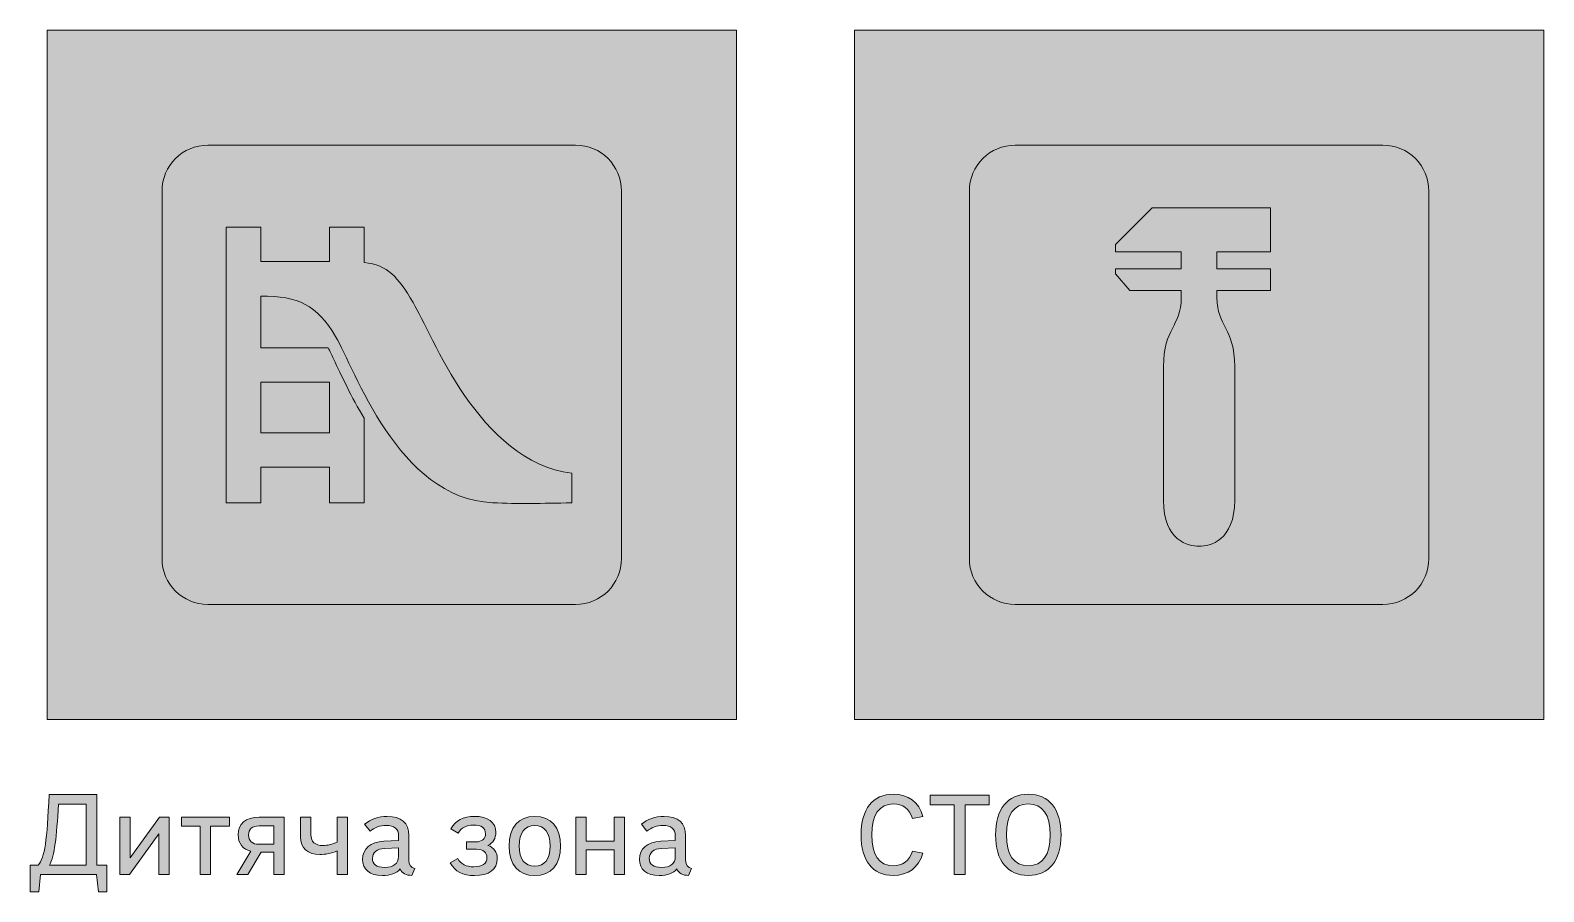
# Model space of a CAD drawing. Header units: millimetres. Extents: x -1334 to 1514, y -1037 to 10.
# Drawn here: x -807.7 to -676, y -850 to -775 of the extents above; entities that cross this region are included whole.
import ezdxf

# ---------------------------------------------------------------- set-up
doc = ezdxf.new("R2010")
doc.units = ezdxf.units.MM
doc.header["$MEASUREMENT"] = 0
doc.layers.add('bg', color=7, linetype='Continuous', lineweight=0)
doc.layers.add('icons', color=7, linetype='Continuous', lineweight=0)

# ---------------------------------------------------------------- blocks, each defined once
blk = doc.blocks.new('Block_27')
at = {"layer": 'icons', "true_color": 0x231f20, "transparency": 33554687}
h = blk.add_hatch(color=250, dxfattribs=at)
h.dxf.hatch_style = 2
edge = h.paths.add_edge_path()
edge.add_spline(control_points=[(-802.89, -847.69), (-802.89, -847.69), (-802.89, -842.39), (-802.89, -842.39), (-802.89, -842.39), (-805.3, -842.39), (-805.3, -842.39), (-805.45, -845.32), (-805.63, -846.84), (-806.08, -847.69), (-806.08, -847.69), (-802.89, -847.69), (-802.89, -847.69)], knot_values=[0, 0, 0, 0, 1, 1, 1, 2, 2, 2, 3, 3, 3, 4, 4, 4, 4], degree=3, periodic=0)
edge = h.paths.add_edge_path()
edge.add_spline(control_points=[(-807.75, -847.69), (-807.75, -847.69), (-807.05, -847.69), (-807.05, -847.69), (-806.47, -847.01), (-806.29, -845.57), (-806.11, -841.54), (-806.11, -841.54), (-801.94, -841.54), (-801.94, -841.54), (-801.94, -841.54), (-801.94, -847.69), (-801.94, -847.69), (-801.94, -847.69), (-801.07, -847.69), (-801.07, -847.69), (-801.07, -847.69), (-801.07, -850.01), (-801.07, -850.01), (-801.07, -850.01), (-801.82, -850.01), (-801.82, -850.01), (-801.82, -850.01), (-801.97, -848.52), (-801.97, -848.52), (-801.97, -848.52), (-806.85, -848.52), (-806.85, -848.52), (-806.85, -848.52), (-807, -850.01), (-807, -850.01), (-807, -850.01), (-807.75, -850.01), (-807.75, -850.01), (-807.75, -850.01), (-807.75, -847.69), (-807.75, -847.69)], knot_values=[0, 0, 0, 0, 1, 1, 1, 2, 2, 2, 3, 3, 3, 4, 4, 4, 5, 5, 5, 6, 6, 6, 7, 7, 7, 8, 8, 8, 9, 9, 9, 10, 10, 10, 11, 11, 11, 12, 12, 12, 12], degree=3, periodic=0)
h = blk.add_hatch(color=250, dxfattribs=at)
h.dxf.hatch_style = 2
edge = h.paths.add_edge_path()
edge.add_spline(control_points=[(-796.51, -843.53), (-796.51, -843.53), (-795.66, -843.53), (-795.66, -843.53), (-795.66, -843.53), (-795.66, -848.52), (-795.66, -848.52), (-795.66, -848.52), (-796.56, -848.52), (-796.56, -848.52), (-796.56, -848.52), (-796.56, -844.97), (-796.56, -844.97), (-796.56, -844.97), (-799.1, -848.52), (-799.1, -848.52), (-799.1, -848.52), (-799.95, -848.52), (-799.95, -848.52), (-799.95, -848.52), (-799.95, -843.53), (-799.95, -843.53), (-799.95, -843.53), (-799.05, -843.53), (-799.05, -843.53), (-799.05, -843.53), (-799.05, -847.07), (-799.05, -847.07), (-799.05, -847.07), (-796.51, -843.53), (-796.51, -843.53)], knot_values=[0, 0, 0, 0, 1, 1, 1, 2, 2, 2, 3, 3, 3, 4, 4, 4, 5, 5, 5, 6, 6, 6, 7, 7, 7, 8, 8, 8, 9, 9, 9, 10, 10, 10, 10], degree=3, periodic=0)
h = blk.add_hatch(color=250, dxfattribs=at)
h.dxf.hatch_style = 2
edge = h.paths.add_edge_path()
edge.add_spline(control_points=[(-794.59, -843.53), (-794.59, -843.53), (-790.41, -843.53), (-790.41, -843.53), (-790.41, -843.53), (-790.41, -844.3), (-790.41, -844.3), (-790.41, -844.3), (-792.05, -844.3), (-792.05, -844.3), (-792.05, -844.3), (-792.05, -848.52), (-792.05, -848.52), (-792.05, -848.52), (-792.95, -848.52), (-792.95, -848.52), (-792.95, -848.52), (-792.95, -844.3), (-792.95, -844.3), (-792.95, -844.3), (-794.59, -844.3), (-794.59, -844.3), (-794.59, -844.3), (-794.59, -843.53), (-794.59, -843.53)], knot_values=[0, 0, 0, 0, 1, 1, 1, 2, 2, 2, 3, 3, 3, 4, 4, 4, 5, 5, 5, 6, 6, 6, 7, 7, 7, 8, 8, 8, 8], degree=3, periodic=0)
h = blk.add_hatch(color=250, dxfattribs=at)
h.dxf.hatch_style = 2
edge = h.paths.add_edge_path()
edge.add_spline(control_points=[(-786.54, -844.28), (-786.54, -844.28), (-787.83, -844.28), (-787.83, -844.28), (-788.43, -844.28), (-788.75, -844.57), (-788.75, -845.07), (-788.75, -845.59), (-788.43, -845.88), (-787.83, -845.88), (-787.83, -845.88), (-786.54, -845.88), (-786.54, -845.88), (-786.54, -845.88), (-786.54, -844.28), (-786.54, -844.28)], knot_values=[0, 0, 0, 0, 1, 1, 1, 2, 2, 2, 3, 3, 3, 4, 4, 4, 5, 5, 5, 5], degree=3, periodic=0)
edge = h.paths.add_edge_path()
edge.add_spline(control_points=[(-788.55, -846.49), (-789.26, -846.3), (-789.65, -845.8), (-789.65, -845.05), (-789.65, -844.08), (-788.99, -843.53), (-787.83, -843.53), (-787.83, -843.53), (-785.65, -843.53), (-785.65, -843.53), (-785.65, -843.53), (-785.65, -848.52), (-785.65, -848.52), (-785.65, -848.52), (-786.54, -848.52), (-786.54, -848.52), (-786.54, -848.52), (-786.54, -846.57), (-786.54, -846.57), (-786.54, -846.57), (-787.66, -846.57), (-787.66, -846.57), (-787.66, -846.57), (-788.8, -848.52), (-788.8, -848.52), (-788.8, -848.52), (-789.78, -848.52), (-789.78, -848.52), (-789.78, -848.52), (-788.55, -846.49), (-788.55, -846.49)], knot_values=[0, 0, 0, 0, 1, 1, 1, 2, 2, 2, 3, 3, 3, 4, 4, 4, 5, 5, 5, 6, 6, 6, 7, 7, 7, 8, 8, 8, 9, 9, 9, 10, 10, 10, 10], degree=3, periodic=0)
h = blk.add_hatch(color=250, dxfattribs=at)
h.dxf.hatch_style = 2
edge = h.paths.add_edge_path()
edge.add_spline(control_points=[(-781.03, -843.53), (-781.03, -843.53), (-780.14, -843.53), (-780.14, -843.53), (-780.14, -843.53), (-780.14, -848.52), (-780.14, -848.52), (-780.14, -848.52), (-781.03, -848.52), (-781.03, -848.52), (-781.03, -848.52), (-781.03, -846.46), (-781.03, -846.46), (-781.53, -846.66), (-782.08, -846.77), (-782.53, -846.77), (-783.6, -846.77), (-784.22, -846.21), (-784.22, -845.25), (-784.22, -845.25), (-784.22, -843.53), (-784.22, -843.53), (-784.22, -843.53), (-783.32, -843.53), (-783.32, -843.53), (-783.32, -843.53), (-783.32, -845.05), (-783.32, -845.05), (-783.32, -845.66), (-782.95, -845.99), (-782.27, -845.99), (-781.88, -845.99), (-781.43, -845.88), (-781.03, -845.68), (-781.03, -845.68), (-781.03, -843.53), (-781.03, -843.53)], knot_values=[0, 0, 0, 0, 1, 1, 1, 2, 2, 2, 3, 3, 3, 4, 4, 4, 5, 5, 5, 6, 6, 6, 7, 7, 7, 8, 8, 8, 9, 9, 9, 10, 10, 10, 11, 11, 11, 12, 12, 12, 12], degree=3, periodic=0)
h = blk.add_hatch(color=250, dxfattribs=at)
h.dxf.hatch_style = 2
edge = h.paths.add_edge_path()
edge.add_spline(control_points=[(-776.89, -846.24), (-777.57, -846.27), (-777.96, -846.59), (-777.96, -847.1), (-777.96, -847.61), (-777.59, -847.89), (-776.89, -847.89), (-776.13, -847.89), (-775.69, -847.56), (-775.69, -846.95), (-775.69, -846.95), (-775.69, -846.18), (-775.69, -846.18), (-775.69, -846.18), (-776.89, -846.24), (-776.89, -846.24)], knot_values=[0, 0, 0, 0, 1, 1, 1, 2, 2, 2, 3, 3, 3, 4, 4, 4, 5, 5, 5, 5], degree=3, periodic=0)
edge = h.paths.add_edge_path()
edge.add_spline(control_points=[(-778.64, -844.14), (-778.1, -843.69), (-777.45, -843.45), (-776.68, -843.45), (-775.45, -843.45), (-774.79, -844.03), (-774.79, -845.1), (-774.79, -845.1), (-774.79, -847.26), (-774.79, -847.26), (-774.79, -847.67), (-774.6, -847.93), (-774.28, -847.99), (-774.28, -847.99), (-774.54, -848.59), (-774.54, -848.59), (-775.03, -848.59), (-775.38, -848.39), (-775.56, -848.03), (-775.83, -848.38), (-776.41, -848.6), (-777.1, -848.6), (-778.2, -848.6), (-778.82, -848.07), (-778.82, -847.19), (-778.82, -846.25), (-778.13, -845.67), (-776.97, -845.61), (-776.97, -845.61), (-775.69, -845.54), (-775.69, -845.54), (-775.69, -845.54), (-775.69, -845.13), (-775.69, -845.13), (-775.69, -844.56), (-776.07, -844.23), (-776.76, -844.23), (-777.29, -844.23), (-777.78, -844.41), (-778.17, -844.75), (-778.17, -844.75), (-778.64, -844.14), (-778.64, -844.14)], knot_values=[0, 0, 0, 0, 1, 1, 1, 2, 2, 2, 3, 3, 3, 4, 4, 4, 5, 5, 5, 6, 6, 6, 7, 7, 7, 8, 8, 8, 9, 9, 9, 10, 10, 10, 11, 11, 11, 12, 12, 12, 13, 13, 13, 14, 14, 14, 14], degree=3, periodic=0)
h = blk.add_hatch(color=250, dxfattribs=at)
h.dxf.hatch_style = 2
edge = h.paths.add_edge_path()
edge.add_spline(control_points=[(-770.5, -844.92), (-770.5, -844.92), (-771.15, -844.54), (-771.15, -844.54), (-770.72, -843.8), (-770.06, -843.45), (-769.08, -843.45), (-767.92, -843.45), (-767.22, -843.96), (-767.22, -844.85), (-767.22, -845.37), (-767.46, -845.76), (-767.91, -845.97), (-767.38, -846.17), (-767.09, -846.58), (-767.09, -847.15), (-767.09, -848.07), (-767.83, -848.6), (-769.08, -848.6), (-770.1, -848.6), (-770.77, -848.25), (-771.19, -847.5), (-771.19, -847.5), (-770.54, -847.13), (-770.54, -847.13), (-770.26, -847.61), (-769.81, -847.84), (-769.14, -847.84), (-768.41, -847.84), (-767.99, -847.55), (-767.99, -847.04), (-767.99, -846.59), (-768.32, -846.31), (-768.89, -846.31), (-768.89, -846.31), (-769.78, -846.31), (-769.78, -846.31), (-769.78, -846.31), (-769.78, -845.67), (-769.78, -845.67), (-769.78, -845.67), (-768.95, -845.67), (-768.95, -845.67), (-768.43, -845.67), (-768.12, -845.4), (-768.12, -844.96), (-768.12, -844.47), (-768.49, -844.2), (-769.16, -844.2), (-769.79, -844.2), (-770.22, -844.43), (-770.5, -844.92)], knot_values=[0, 0, 0, 0, 1, 1, 1, 2, 2, 2, 3, 3, 3, 4, 4, 4, 5, 5, 5, 6, 6, 6, 7, 7, 7, 8, 8, 8, 9, 9, 9, 10, 10, 10, 11, 11, 11, 12, 12, 12, 13, 13, 13, 14, 14, 14, 15, 15, 15, 16, 16, 16, 17, 17, 17, 17], degree=3, periodic=0)
h = blk.add_hatch(color=250, dxfattribs=at)
h.dxf.hatch_style = 2
edge = h.paths.add_edge_path()
edge.add_spline(control_points=[(-763.83, -847.79), (-762.97, -847.79), (-762.49, -847.17), (-762.49, -846.03), (-762.49, -844.87), (-762.97, -844.25), (-763.83, -844.25), (-764.7, -844.25), (-765.18, -844.87), (-765.18, -846.03), (-765.18, -847.17), (-764.7, -847.79), (-763.83, -847.79)], knot_values=[0, 0, 0, 0, 1, 1, 1, 2, 2, 2, 3, 3, 3, 4, 4, 4, 4], degree=3, periodic=0)
edge = h.paths.add_edge_path()
edge.add_spline(control_points=[(-763.83, -848.6), (-765.26, -848.6), (-766.07, -847.66), (-766.07, -846.03), (-766.07, -844.39), (-765.26, -843.45), (-763.83, -843.45), (-762.41, -843.45), (-761.59, -844.39), (-761.59, -846.03), (-761.59, -847.66), (-762.41, -848.6), (-763.83, -848.6)], knot_values=[0, 0, 0, 0, 1, 1, 1, 2, 2, 2, 3, 3, 3, 4, 4, 4, 4], degree=3, periodic=0)
h = blk.add_hatch(color=250, dxfattribs=at)
h.dxf.hatch_style = 2
edge = h.paths.add_edge_path()
edge.add_spline(control_points=[(-759.37, -848.52), (-759.37, -848.52), (-760.26, -848.52), (-760.26, -848.52), (-760.26, -848.52), (-760.26, -843.53), (-760.26, -843.53), (-760.26, -843.53), (-759.37, -843.53), (-759.37, -843.53), (-759.37, -843.53), (-759.37, -845.61), (-759.37, -845.61), (-759.37, -845.61), (-756.93, -845.61), (-756.93, -845.61), (-756.93, -845.61), (-756.93, -843.53), (-756.93, -843.53), (-756.93, -843.53), (-756.03, -843.53), (-756.03, -843.53), (-756.03, -843.53), (-756.03, -848.52), (-756.03, -848.52), (-756.03, -848.52), (-756.93, -848.52), (-756.93, -848.52), (-756.93, -848.52), (-756.93, -846.37), (-756.93, -846.37), (-756.93, -846.37), (-759.37, -846.37), (-759.37, -846.37), (-759.37, -846.37), (-759.37, -848.52), (-759.37, -848.52)], knot_values=[0, 0, 0, 0, 1, 1, 1, 2, 2, 2, 3, 3, 3, 4, 4, 4, 5, 5, 5, 6, 6, 6, 7, 7, 7, 8, 8, 8, 9, 9, 9, 10, 10, 10, 11, 11, 11, 12, 12, 12, 12], degree=3, periodic=0)
h = blk.add_hatch(color=250, dxfattribs=at)
h.dxf.hatch_style = 2
edge = h.paths.add_edge_path()
edge.add_spline(control_points=[(-752.79, -846.24), (-753.48, -846.27), (-753.87, -846.59), (-753.87, -847.1), (-753.87, -847.61), (-753.5, -847.89), (-752.79, -847.89), (-752.03, -847.89), (-751.6, -847.56), (-751.6, -846.95), (-751.6, -846.95), (-751.6, -846.18), (-751.6, -846.18), (-751.6, -846.18), (-752.79, -846.24), (-752.79, -846.24)], knot_values=[0, 0, 0, 0, 1, 1, 1, 2, 2, 2, 3, 3, 3, 4, 4, 4, 5, 5, 5, 5], degree=3, periodic=0)
edge = h.paths.add_edge_path()
edge.add_spline(control_points=[(-754.54, -844.14), (-754.01, -843.69), (-753.36, -843.45), (-752.58, -843.45), (-751.36, -843.45), (-750.7, -844.03), (-750.7, -845.1), (-750.7, -845.1), (-750.7, -847.26), (-750.7, -847.26), (-750.7, -847.67), (-750.51, -847.93), (-750.18, -847.99), (-750.18, -847.99), (-750.45, -848.59), (-750.45, -848.59), (-750.94, -848.59), (-751.29, -848.39), (-751.47, -848.03), (-751.73, -848.38), (-752.31, -848.6), (-753, -848.6), (-754.11, -848.6), (-754.72, -848.07), (-754.72, -847.19), (-754.72, -846.25), (-754.04, -845.67), (-752.87, -845.61), (-752.87, -845.61), (-751.6, -845.54), (-751.6, -845.54), (-751.6, -845.54), (-751.6, -845.13), (-751.6, -845.13), (-751.6, -844.56), (-751.97, -844.23), (-752.66, -844.23), (-753.19, -844.23), (-753.69, -844.41), (-754.08, -844.75), (-754.08, -844.75), (-754.54, -844.14), (-754.54, -844.14)], knot_values=[0, 0, 0, 0, 1, 1, 1, 2, 2, 2, 3, 3, 3, 4, 4, 4, 5, 5, 5, 6, 6, 6, 7, 7, 7, 8, 8, 8, 9, 9, 9, 10, 10, 10, 11, 11, 11, 12, 12, 12, 13, 13, 13, 14, 14, 14, 14], degree=3, periodic=0)
at = {"layer": 'icons'}
for points, knots in [([(-807.75, -847.69), (-807.75, -847.69), (-807.05, -847.69), (-807.05, -847.69), (-806.47, -847.01), (-806.29, -845.57), (-806.11, -841.54), (-806.11, -841.54), (-801.94, -841.54), (-801.94, -841.54), (-801.94, -841.54), (-801.94, -847.69), (-801.94, -847.69), (-801.94, -847.69), (-801.07, -847.69), (-801.07, -847.69), (-801.07, -847.69), (-801.07, -850.01), (-801.07, -850.01), (-801.07, -850.01), (-801.82, -850.01), (-801.82, -850.01), (-801.82, -850.01), (-801.97, -848.52), (-801.97, -848.52), (-801.97, -848.52), (-806.85, -848.52), (-806.85, -848.52), (-806.85, -848.52), (-807, -850.01), (-807, -850.01), (-807, -850.01), (-807.75, -850.01), (-807.75, -850.01), (-807.75, -850.01), (-807.75, -847.69), (-807.75, -847.69)], [0, 0, 0, 0, 1, 1, 1, 2, 2, 2, 3, 3, 3, 4, 4, 4, 5, 5, 5, 6, 6, 6, 7, 7, 7, 8, 8, 8, 9, 9, 9, 10, 10, 10, 11, 11, 11, 12, 12, 12, 12]), ([(-802.89, -847.69), (-802.89, -847.69), (-802.89, -842.39), (-802.89, -842.39), (-802.89, -842.39), (-805.3, -842.39), (-805.3, -842.39), (-805.45, -845.32), (-805.63, -846.84), (-806.08, -847.69), (-806.08, -847.69), (-802.89, -847.69), (-802.89, -847.69)], [0, 0, 0, 0, 1, 1, 1, 2, 2, 2, 3, 3, 3, 4, 4, 4, 4]), ([(-796.51, -843.53), (-796.51, -843.53), (-795.66, -843.53), (-795.66, -843.53), (-795.66, -843.53), (-795.66, -848.52), (-795.66, -848.52), (-795.66, -848.52), (-796.56, -848.52), (-796.56, -848.52), (-796.56, -848.52), (-796.56, -844.97), (-796.56, -844.97), (-796.56, -844.97), (-799.1, -848.52), (-799.1, -848.52), (-799.1, -848.52), (-799.95, -848.52), (-799.95, -848.52), (-799.95, -848.52), (-799.95, -843.53), (-799.95, -843.53), (-799.95, -843.53), (-799.05, -843.53), (-799.05, -843.53), (-799.05, -843.53), (-799.05, -847.07), (-799.05, -847.07), (-799.05, -847.07), (-796.51, -843.53), (-796.51, -843.53)], [0, 0, 0, 0, 1, 1, 1, 2, 2, 2, 3, 3, 3, 4, 4, 4, 5, 5, 5, 6, 6, 6, 7, 7, 7, 8, 8, 8, 9, 9, 9, 10, 10, 10, 10]), ([(-794.59, -843.53), (-794.59, -843.53), (-790.41, -843.53), (-790.41, -843.53), (-790.41, -843.53), (-790.41, -844.3), (-790.41, -844.3), (-790.41, -844.3), (-792.05, -844.3), (-792.05, -844.3), (-792.05, -844.3), (-792.05, -848.52), (-792.05, -848.52), (-792.05, -848.52), (-792.95, -848.52), (-792.95, -848.52), (-792.95, -848.52), (-792.95, -844.3), (-792.95, -844.3), (-792.95, -844.3), (-794.59, -844.3), (-794.59, -844.3), (-794.59, -844.3), (-794.59, -843.53), (-794.59, -843.53)], [0, 0, 0, 0, 1, 1, 1, 2, 2, 2, 3, 3, 3, 4, 4, 4, 5, 5, 5, 6, 6, 6, 7, 7, 7, 8, 8, 8, 8]), ([(-788.55, -846.49), (-789.26, -846.3), (-789.65, -845.8), (-789.65, -845.05), (-789.65, -844.08), (-788.99, -843.53), (-787.83, -843.53), (-787.83, -843.53), (-785.65, -843.53), (-785.65, -843.53), (-785.65, -843.53), (-785.65, -848.52), (-785.65, -848.52), (-785.65, -848.52), (-786.54, -848.52), (-786.54, -848.52), (-786.54, -848.52), (-786.54, -846.57), (-786.54, -846.57), (-786.54, -846.57), (-787.66, -846.57), (-787.66, -846.57), (-787.66, -846.57), (-788.8, -848.52), (-788.8, -848.52), (-788.8, -848.52), (-789.78, -848.52), (-789.78, -848.52), (-789.78, -848.52), (-788.55, -846.49), (-788.55, -846.49)], [0, 0, 0, 0, 1, 1, 1, 2, 2, 2, 3, 3, 3, 4, 4, 4, 5, 5, 5, 6, 6, 6, 7, 7, 7, 8, 8, 8, 9, 9, 9, 10, 10, 10, 10]), ([(-786.54, -844.28), (-786.54, -844.28), (-787.83, -844.28), (-787.83, -844.28), (-788.43, -844.28), (-788.75, -844.57), (-788.75, -845.07), (-788.75, -845.59), (-788.43, -845.88), (-787.83, -845.88), (-787.83, -845.88), (-786.54, -845.88), (-786.54, -845.88), (-786.54, -845.88), (-786.54, -844.28), (-786.54, -844.28)], [0, 0, 0, 0, 1, 1, 1, 2, 2, 2, 3, 3, 3, 4, 4, 4, 5, 5, 5, 5]), ([(-781.03, -843.53), (-781.03, -843.53), (-780.14, -843.53), (-780.14, -843.53), (-780.14, -843.53), (-780.14, -848.52), (-780.14, -848.52), (-780.14, -848.52), (-781.03, -848.52), (-781.03, -848.52), (-781.03, -848.52), (-781.03, -846.46), (-781.03, -846.46), (-781.53, -846.66), (-782.08, -846.77), (-782.53, -846.77), (-783.6, -846.77), (-784.22, -846.21), (-784.22, -845.25), (-784.22, -845.25), (-784.22, -843.53), (-784.22, -843.53), (-784.22, -843.53), (-783.32, -843.53), (-783.32, -843.53), (-783.32, -843.53), (-783.32, -845.05), (-783.32, -845.05), (-783.32, -845.66), (-782.95, -845.99), (-782.27, -845.99), (-781.88, -845.99), (-781.43, -845.88), (-781.03, -845.68), (-781.03, -845.68), (-781.03, -843.53), (-781.03, -843.53)], [0, 0, 0, 0, 1, 1, 1, 2, 2, 2, 3, 3, 3, 4, 4, 4, 5, 5, 5, 6, 6, 6, 7, 7, 7, 8, 8, 8, 9, 9, 9, 10, 10, 10, 11, 11, 11, 12, 12, 12, 12]), ([(-778.64, -844.14), (-778.1, -843.69), (-777.45, -843.45), (-776.68, -843.45), (-775.45, -843.45), (-774.79, -844.03), (-774.79, -845.1), (-774.79, -845.1), (-774.79, -847.26), (-774.79, -847.26), (-774.79, -847.67), (-774.6, -847.93), (-774.28, -847.99), (-774.28, -847.99), (-774.54, -848.59), (-774.54, -848.59), (-775.03, -848.59), (-775.38, -848.39), (-775.56, -848.03), (-775.83, -848.38), (-776.41, -848.6), (-777.1, -848.6), (-778.2, -848.6), (-778.82, -848.07), (-778.82, -847.19), (-778.82, -846.25), (-778.13, -845.67), (-776.97, -845.61), (-776.97, -845.61), (-775.69, -845.54), (-775.69, -845.54), (-775.69, -845.54), (-775.69, -845.13), (-775.69, -845.13), (-775.69, -844.56), (-776.07, -844.23), (-776.76, -844.23), (-777.29, -844.23), (-777.78, -844.41), (-778.17, -844.75), (-778.17, -844.75), (-778.64, -844.14), (-778.64, -844.14)], [0, 0, 0, 0, 1, 1, 1, 2, 2, 2, 3, 3, 3, 4, 4, 4, 5, 5, 5, 6, 6, 6, 7, 7, 7, 8, 8, 8, 9, 9, 9, 10, 10, 10, 11, 11, 11, 12, 12, 12, 13, 13, 13, 14, 14, 14, 14]), ([(-770.5, -844.92), (-770.5, -844.92), (-771.15, -844.54), (-771.15, -844.54), (-770.72, -843.8), (-770.06, -843.45), (-769.08, -843.45), (-767.92, -843.45), (-767.22, -843.96), (-767.22, -844.85), (-767.22, -845.37), (-767.46, -845.76), (-767.91, -845.97), (-767.38, -846.17), (-767.09, -846.58), (-767.09, -847.15), (-767.09, -848.07), (-767.83, -848.6), (-769.08, -848.6), (-770.1, -848.6), (-770.77, -848.25), (-771.19, -847.5), (-771.19, -847.5), (-770.54, -847.13), (-770.54, -847.13), (-770.26, -847.61), (-769.81, -847.84), (-769.14, -847.84), (-768.41, -847.84), (-767.99, -847.55), (-767.99, -847.04), (-767.99, -846.59), (-768.32, -846.31), (-768.89, -846.31), (-768.89, -846.31), (-769.78, -846.31), (-769.78, -846.31), (-769.78, -846.31), (-769.78, -845.67), (-769.78, -845.67), (-769.78, -845.67), (-768.95, -845.67), (-768.95, -845.67), (-768.43, -845.67), (-768.12, -845.4), (-768.12, -844.96), (-768.12, -844.47), (-768.49, -844.2), (-769.16, -844.2), (-769.79, -844.2), (-770.22, -844.43), (-770.5, -844.92)], [0, 0, 0, 0, 1, 1, 1, 2, 2, 2, 3, 3, 3, 4, 4, 4, 5, 5, 5, 6, 6, 6, 7, 7, 7, 8, 8, 8, 9, 9, 9, 10, 10, 10, 11, 11, 11, 12, 12, 12, 13, 13, 13, 14, 14, 14, 15, 15, 15, 16, 16, 16, 17, 17, 17, 17]), ([(-763.83, -848.6), (-765.26, -848.6), (-766.07, -847.66), (-766.07, -846.03), (-766.07, -844.39), (-765.26, -843.45), (-763.83, -843.45), (-762.41, -843.45), (-761.59, -844.39), (-761.59, -846.03), (-761.59, -847.66), (-762.41, -848.6), (-763.83, -848.6)], [0, 0, 0, 0, 1, 1, 1, 2, 2, 2, 3, 3, 3, 4, 4, 4, 4]), ([(-763.83, -847.79), (-762.97, -847.79), (-762.49, -847.17), (-762.49, -846.03), (-762.49, -844.87), (-762.97, -844.25), (-763.83, -844.25), (-764.7, -844.25), (-765.18, -844.87), (-765.18, -846.03), (-765.18, -847.17), (-764.7, -847.79), (-763.83, -847.79)], [0, 0, 0, 0, 1, 1, 1, 2, 2, 2, 3, 3, 3, 4, 4, 4, 4]), ([(-759.37, -848.52), (-759.37, -848.52), (-760.26, -848.52), (-760.26, -848.52), (-760.26, -848.52), (-760.26, -843.53), (-760.26, -843.53), (-760.26, -843.53), (-759.37, -843.53), (-759.37, -843.53), (-759.37, -843.53), (-759.37, -845.61), (-759.37, -845.61), (-759.37, -845.61), (-756.93, -845.61), (-756.93, -845.61), (-756.93, -845.61), (-756.93, -843.53), (-756.93, -843.53), (-756.93, -843.53), (-756.03, -843.53), (-756.03, -843.53), (-756.03, -843.53), (-756.03, -848.52), (-756.03, -848.52), (-756.03, -848.52), (-756.93, -848.52), (-756.93, -848.52), (-756.93, -848.52), (-756.93, -846.37), (-756.93, -846.37), (-756.93, -846.37), (-759.37, -846.37), (-759.37, -846.37), (-759.37, -846.37), (-759.37, -848.52), (-759.37, -848.52)], [0, 0, 0, 0, 1, 1, 1, 2, 2, 2, 3, 3, 3, 4, 4, 4, 5, 5, 5, 6, 6, 6, 7, 7, 7, 8, 8, 8, 9, 9, 9, 10, 10, 10, 11, 11, 11, 12, 12, 12, 12]), ([(-754.54, -844.14), (-754.01, -843.69), (-753.36, -843.45), (-752.58, -843.45), (-751.36, -843.45), (-750.7, -844.03), (-750.7, -845.1), (-750.7, -845.1), (-750.7, -847.26), (-750.7, -847.26), (-750.7, -847.67), (-750.51, -847.93), (-750.18, -847.99), (-750.18, -847.99), (-750.45, -848.59), (-750.45, -848.59), (-750.94, -848.59), (-751.29, -848.39), (-751.47, -848.03), (-751.73, -848.38), (-752.31, -848.6), (-753, -848.6), (-754.11, -848.6), (-754.72, -848.07), (-754.72, -847.19), (-754.72, -846.25), (-754.04, -845.67), (-752.87, -845.61), (-752.87, -845.61), (-751.6, -845.54), (-751.6, -845.54), (-751.6, -845.54), (-751.6, -845.13), (-751.6, -845.13), (-751.6, -844.56), (-751.97, -844.23), (-752.66, -844.23), (-753.19, -844.23), (-753.69, -844.41), (-754.08, -844.75), (-754.08, -844.75), (-754.54, -844.14), (-754.54, -844.14)], [0, 0, 0, 0, 1, 1, 1, 2, 2, 2, 3, 3, 3, 4, 4, 4, 5, 5, 5, 6, 6, 6, 7, 7, 7, 8, 8, 8, 9, 9, 9, 10, 10, 10, 11, 11, 11, 12, 12, 12, 13, 13, 13, 14, 14, 14, 14]), ([(-776.89, -846.24), (-777.57, -846.27), (-777.96, -846.59), (-777.96, -847.1), (-777.96, -847.61), (-777.59, -847.89), (-776.89, -847.89), (-776.13, -847.89), (-775.69, -847.56), (-775.69, -846.95), (-775.69, -846.95), (-775.69, -846.18), (-775.69, -846.18), (-775.69, -846.18), (-776.89, -846.24), (-776.89, -846.24)], [0, 0, 0, 0, 1, 1, 1, 2, 2, 2, 3, 3, 3, 4, 4, 4, 5, 5, 5, 5]), ([(-752.79, -846.24), (-753.48, -846.27), (-753.87, -846.59), (-753.87, -847.1), (-753.87, -847.61), (-753.5, -847.89), (-752.79, -847.89), (-752.03, -847.89), (-751.6, -847.56), (-751.6, -846.95), (-751.6, -846.95), (-751.6, -846.18), (-751.6, -846.18), (-751.6, -846.18), (-752.79, -846.24), (-752.79, -846.24)], [0, 0, 0, 0, 1, 1, 1, 2, 2, 2, 3, 3, 3, 4, 4, 4, 5, 5, 5, 5])]:
    blk.add_open_spline(points, degree=3, knots=knots, dxfattribs=at)
blk = doc.blocks.new('Block_218')
at = {"layer": 'icons', "true_color": 0x231f20, "transparency": 33554687}
h = blk.add_hatch(color=250, dxfattribs=at)
h.dxf.hatch_style = 2
edge = h.paths.add_edge_path()
edge.add_spline(control_points=[(-781.69, -805.64), (-781.69, -805.64), (-781.69, -810.04), (-781.69, -810.04), (-781.69, -810.04), (-787.69, -810.04), (-787.69, -810.04), (-787.69, -810.04), (-787.69, -805.64), (-787.69, -805.64), (-787.69, -805.64), (-781.69, -805.64), (-781.69, -805.64)], knot_values=[0, 0, 0, 0, 1, 1, 1, 2, 2, 2, 3, 3, 3, 4, 4, 4, 4], degree=3, periodic=0)
edge = h.paths.add_edge_path()
edge.add_spline(control_points=[(-760.61, -813.56), (-768.72, -812.57), (-772.77, -801.46), (-774.43, -798.7), (-775.81, -796.41), (-776.58, -795.47), (-778.69, -795.22), (-778.69, -795.22), (-778.69, -792.14), (-778.69, -792.14), (-778.69, -792.14), (-781.69, -792.14), (-781.69, -792.14), (-781.69, -792.14), (-781.69, -795.14), (-781.69, -795.14), (-781.69, -795.14), (-787.69, -795.14), (-787.69, -795.14), (-787.69, -795.14), (-787.69, -792.14), (-787.69, -792.14), (-787.69, -792.14), (-790.69, -792.14), (-790.69, -792.14), (-790.69, -792.14), (-790.69, -816.14), (-790.69, -816.14), (-790.69, -816.14), (-787.69, -816.14), (-787.69, -816.14), (-787.69, -816.14), (-787.69, -813.04), (-787.69, -813.04), (-787.69, -813.04), (-781.69, -813.04), (-781.69, -813.04), (-781.69, -813.04), (-781.69, -816.14), (-781.69, -816.14), (-781.69, -816.14), (-778.69, -816.14), (-778.69, -816.14), (-778.69, -816.14), (-778.69, -813.04), (-778.69, -813.04), (-778.69, -813.04), (-778.69, -810.04), (-778.69, -810.04), (-778.69, -810.04), (-778.69, -808.79), (-778.69, -808.79), (-779.79, -806.93), (-780.66, -805.07), (-781.35, -803.61), (-781.51, -803.26), (-781.66, -802.94), (-781.81, -802.64), (-781.81, -802.64), (-787.69, -802.64), (-787.69, -802.64), (-787.69, -802.64), (-787.69, -798.14), (-787.69, -798.14), (-784.38, -798.14), (-782.83, -798.9), (-781.17, -801.66), (-779.51, -804.42), (-775.79, -815.77), (-767.5, -816.14), (-765.26, -816.24), (-763.25, -816.21), (-760.61, -816.14), (-760.61, -816.14), (-760.61, -813.56), (-760.61, -813.56)], knot_values=[0, 0, 0, 0, 1, 1, 1, 2, 2, 2, 3, 3, 3, 4, 4, 4, 5, 5, 5, 6, 6, 6, 7, 7, 7, 8, 8, 8, 9, 9, 9, 10, 10, 10, 11, 11, 11, 12, 12, 12, 13, 13, 13, 14, 14, 14, 15, 15, 15, 16, 16, 16, 17, 17, 17, 18, 18, 18, 19, 19, 19, 20, 20, 20, 21, 21, 21, 22, 22, 22, 23, 23, 23, 24, 24, 24, 25, 25, 25, 25], degree=3, periodic=0)
at = {"layer": 'icons'}
for points, knots in [([(-760.28, -825), (-760.28, -825), (-792.28, -825), (-792.28, -825), (-794.49, -825), (-796.28, -823.21), (-796.28, -821), (-796.28, -821), (-796.28, -789), (-796.28, -789), (-796.28, -786.79), (-794.49, -785), (-792.28, -785), (-792.28, -785), (-760.28, -785), (-760.28, -785), (-758.07, -785), (-756.28, -786.79), (-756.28, -789), (-756.28, -789), (-756.28, -821), (-756.28, -821), (-756.28, -823.21), (-758.07, -825), (-760.28, -825)], [0, 0, 0, 0, 1, 1, 1, 2, 2, 2, 3, 3, 3, 4, 4, 4, 5, 5, 5, 6, 6, 6, 7, 7, 7, 8, 8, 8, 8]), ([(-760.61, -813.56), (-768.72, -812.57), (-772.77, -801.46), (-774.43, -798.7), (-775.81, -796.41), (-776.58, -795.47), (-778.69, -795.22), (-778.69, -795.22), (-778.69, -792.14), (-778.69, -792.14), (-778.69, -792.14), (-781.69, -792.14), (-781.69, -792.14), (-781.69, -792.14), (-781.69, -795.14), (-781.69, -795.14), (-781.69, -795.14), (-787.69, -795.14), (-787.69, -795.14), (-787.69, -795.14), (-787.69, -792.14), (-787.69, -792.14), (-787.69, -792.14), (-790.69, -792.14), (-790.69, -792.14), (-790.69, -792.14), (-790.69, -816.14), (-790.69, -816.14), (-790.69, -816.14), (-787.69, -816.14), (-787.69, -816.14), (-787.69, -816.14), (-787.69, -813.04), (-787.69, -813.04), (-787.69, -813.04), (-781.69, -813.04), (-781.69, -813.04), (-781.69, -813.04), (-781.69, -816.14), (-781.69, -816.14), (-781.69, -816.14), (-778.69, -816.14), (-778.69, -816.14), (-778.69, -816.14), (-778.69, -813.04), (-778.69, -813.04), (-778.69, -813.04), (-778.69, -810.04), (-778.69, -810.04), (-778.69, -810.04), (-778.69, -808.79), (-778.69, -808.79), (-779.79, -806.93), (-780.66, -805.07), (-781.35, -803.61), (-781.51, -803.26), (-781.66, -802.94), (-781.81, -802.64), (-781.81, -802.64), (-787.69, -802.64), (-787.69, -802.64), (-787.69, -802.64), (-787.69, -798.14), (-787.69, -798.14), (-784.38, -798.14), (-782.83, -798.9), (-781.17, -801.66), (-779.51, -804.42), (-775.79, -815.77), (-767.5, -816.14), (-765.26, -816.24), (-763.25, -816.21), (-760.61, -816.14), (-760.61, -816.14), (-760.61, -813.56), (-760.61, -813.56)], [0, 0, 0, 0, 1, 1, 1, 2, 2, 2, 3, 3, 3, 4, 4, 4, 5, 5, 5, 6, 6, 6, 7, 7, 7, 8, 8, 8, 9, 9, 9, 10, 10, 10, 11, 11, 11, 12, 12, 12, 13, 13, 13, 14, 14, 14, 15, 15, 15, 16, 16, 16, 17, 17, 17, 18, 18, 18, 19, 19, 19, 20, 20, 20, 21, 21, 21, 22, 22, 22, 23, 23, 23, 24, 24, 24, 25, 25, 25, 25]), ([(-781.69, -805.64), (-781.69, -805.64), (-781.69, -810.04), (-781.69, -810.04), (-781.69, -810.04), (-787.69, -810.04), (-787.69, -810.04), (-787.69, -810.04), (-787.69, -805.64), (-787.69, -805.64), (-787.69, -805.64), (-781.69, -805.64), (-781.69, -805.64)], [0, 0, 0, 0, 1, 1, 1, 2, 2, 2, 3, 3, 3, 4, 4, 4, 4])]:
    blk.add_open_spline(points, degree=3, knots=knots, dxfattribs=at)
blk = doc.blocks.new('Block_219')
at = {"layer": 'icons', "true_color": 0x231f20, "transparency": 33554687}
h = blk.add_hatch(color=250, dxfattribs=at)
h.dxf.hatch_style = 2
edge = h.paths.add_edge_path()
edge.add_spline(control_points=[(-734.49, -845.06), (-734.49, -846.8), (-733.84, -847.75), (-732.63, -847.75), (-731.82, -847.75), (-731.24, -847.31), (-730.95, -846.49), (-730.95, -846.49), (-730.04, -846.65), (-730.04, -846.65), (-730.41, -847.9), (-731.32, -848.59), (-732.63, -848.59), (-734.42, -848.59), (-735.43, -847.3), (-735.43, -845.06), (-735.43, -842.82), (-734.41, -841.52), (-732.62, -841.52), (-731.32, -841.52), (-730.39, -842.21), (-730.04, -843.46), (-730.04, -843.46), (-730.95, -843.62), (-730.95, -843.62), (-731.23, -842.8), (-731.8, -842.36), (-732.62, -842.36), (-733.84, -842.36), (-734.49, -843.32), (-734.49, -845.06)], knot_values=[0, 0, 0, 0, 1, 1, 1, 2, 2, 2, 3, 3, 3, 4, 4, 4, 5, 5, 5, 6, 6, 6, 7, 7, 7, 8, 8, 8, 9, 9, 9, 10, 10, 10, 10], degree=3, periodic=0)
h = blk.add_hatch(color=250, dxfattribs=at)
h.dxf.hatch_style = 2
edge = h.paths.add_edge_path()
edge.add_spline(control_points=[(-726.37, -848.52), (-726.37, -848.52), (-727.31, -848.52), (-727.31, -848.52), (-727.31, -848.52), (-727.31, -842.44), (-727.31, -842.44), (-727.31, -842.44), (-729.4, -842.44), (-729.4, -842.44), (-729.4, -842.44), (-729.4, -841.6), (-729.4, -841.6), (-729.4, -841.6), (-724.27, -841.6), (-724.27, -841.6), (-724.27, -841.6), (-724.27, -842.44), (-724.27, -842.44), (-724.27, -842.44), (-726.37, -842.44), (-726.37, -842.44), (-726.37, -842.44), (-726.37, -848.52), (-726.37, -848.52)], knot_values=[0, 0, 0, 0, 1, 1, 1, 2, 2, 2, 3, 3, 3, 4, 4, 4, 5, 5, 5, 6, 6, 6, 7, 7, 7, 8, 8, 8, 8], degree=3, periodic=0)
h = blk.add_hatch(color=250, dxfattribs=at)
h.dxf.hatch_style = 2
edge = h.paths.add_edge_path()
edge.add_spline(control_points=[(-722.78, -845.06), (-722.78, -846.8), (-722.11, -847.75), (-720.87, -847.75), (-719.63, -847.75), (-718.96, -846.8), (-718.96, -845.05), (-718.96, -843.3), (-719.63, -842.36), (-720.87, -842.36), (-722.11, -842.36), (-722.78, -843.31), (-722.78, -845.06)], knot_values=[0, 0, 0, 0, 1, 1, 1, 2, 2, 2, 3, 3, 3, 4, 4, 4, 4], degree=3, periodic=0)
edge = h.paths.add_edge_path()
edge.add_spline(control_points=[(-718.02, -845.06), (-718.02, -847.3), (-719.06, -848.59), (-720.87, -848.59), (-722.68, -848.59), (-723.72, -847.3), (-723.72, -845.06), (-723.72, -842.81), (-722.68, -841.52), (-720.87, -841.52), (-719.06, -841.52), (-718.02, -842.81), (-718.02, -845.06)], knot_values=[0, 0, 0, 0, 1, 1, 1, 2, 2, 2, 3, 3, 3, 4, 4, 4, 4], degree=3, periodic=0)
at = {"layer": 'icons'}
for points, knots in [([(-734.49, -845.06), (-734.49, -846.8), (-733.84, -847.75), (-732.63, -847.75), (-731.82, -847.75), (-731.24, -847.31), (-730.95, -846.49), (-730.95, -846.49), (-730.04, -846.65), (-730.04, -846.65), (-730.41, -847.9), (-731.32, -848.59), (-732.63, -848.59), (-734.42, -848.59), (-735.43, -847.3), (-735.43, -845.06), (-735.43, -842.82), (-734.41, -841.52), (-732.62, -841.52), (-731.32, -841.52), (-730.39, -842.21), (-730.04, -843.46), (-730.04, -843.46), (-730.95, -843.62), (-730.95, -843.62), (-731.23, -842.8), (-731.8, -842.36), (-732.62, -842.36), (-733.84, -842.36), (-734.49, -843.32), (-734.49, -845.06)], [0, 0, 0, 0, 1, 1, 1, 2, 2, 2, 3, 3, 3, 4, 4, 4, 5, 5, 5, 6, 6, 6, 7, 7, 7, 8, 8, 8, 9, 9, 9, 10, 10, 10, 10]), ([(-726.37, -848.52), (-726.37, -848.52), (-727.31, -848.52), (-727.31, -848.52), (-727.31, -848.52), (-727.31, -842.44), (-727.31, -842.44), (-727.31, -842.44), (-729.4, -842.44), (-729.4, -842.44), (-729.4, -842.44), (-729.4, -841.6), (-729.4, -841.6), (-729.4, -841.6), (-724.27, -841.6), (-724.27, -841.6), (-724.27, -841.6), (-724.27, -842.44), (-724.27, -842.44), (-724.27, -842.44), (-726.37, -842.44), (-726.37, -842.44), (-726.37, -842.44), (-726.37, -848.52), (-726.37, -848.52)], [0, 0, 0, 0, 1, 1, 1, 2, 2, 2, 3, 3, 3, 4, 4, 4, 5, 5, 5, 6, 6, 6, 7, 7, 7, 8, 8, 8, 8]), ([(-718.02, -845.06), (-718.02, -847.3), (-719.06, -848.59), (-720.87, -848.59), (-722.68, -848.59), (-723.72, -847.3), (-723.72, -845.06), (-723.72, -842.81), (-722.68, -841.52), (-720.87, -841.52), (-719.06, -841.52), (-718.02, -842.81), (-718.02, -845.06)], [0, 0, 0, 0, 1, 1, 1, 2, 2, 2, 3, 3, 3, 4, 4, 4, 4]), ([(-722.78, -845.06), (-722.78, -846.8), (-722.11, -847.75), (-720.87, -847.75), (-719.63, -847.75), (-718.96, -846.8), (-718.96, -845.05), (-718.96, -843.3), (-719.63, -842.36), (-720.87, -842.36), (-722.11, -842.36), (-722.78, -843.31), (-722.78, -845.06)], [0, 0, 0, 0, 1, 1, 1, 2, 2, 2, 3, 3, 3, 4, 4, 4, 4])]:
    blk.add_open_spline(points, degree=3, knots=knots, dxfattribs=at)
blk = doc.blocks.new('Block_220')
at = {"layer": 'icons', "true_color": 0x231f20, "transparency": 33554687}
h = blk.add_hatch(color=250, dxfattribs=at)
h.dxf.hatch_style = 2
edge = h.paths.add_edge_path()
edge.add_spline(control_points=[(-699.78, -794.29), (-699.78, -794.29), (-699.78, -790.47), (-699.78, -790.47), (-699.78, -790.47), (-710.1, -790.47), (-710.1, -790.47), (-710.1, -790.47), (-713.29, -793.65), (-713.29, -793.65), (-713.29, -793.65), (-713.29, -794.29), (-713.29, -794.29), (-713.29, -794.29), (-707.55, -794.29), (-707.55, -794.29), (-707.55, -794.29), (-707.55, -795.76), (-707.55, -795.76), (-707.55, -795.76), (-713.29, -795.76), (-713.29, -795.76), (-713.29, -795.76), (-713.29, -796.22), (-713.29, -796.22), (-713.29, -796.22), (-712.02, -797.67), (-712.02, -797.67), (-712.02, -797.67), (-707.55, -797.67), (-707.55, -797.67), (-707.55, -797.67), (-707.55, -798.31), (-707.55, -798.31), (-707.55, -800.78), (-709.1, -800.92), (-709.1, -804.28), (-709.1, -806.09), (-709.1, -812), (-709.1, -815.93), (-709.1, -819.44), (-706.93, -819.93), (-706, -819.93), (-705.07, -819.93), (-702.9, -819.44), (-702.9, -815.93), (-702.9, -812), (-702.9, -806.09), (-702.9, -804.28), (-702.9, -800.92), (-704.45, -800.78), (-704.45, -798.31), (-704.45, -798.31), (-704.45, -797.67), (-704.45, -797.67), (-704.45, -797.67), (-699.78, -797.67), (-699.78, -797.67), (-699.78, -797.67), (-699.78, -795.76), (-699.78, -795.76), (-699.78, -795.76), (-704.45, -795.76), (-704.45, -795.76), (-704.45, -795.76), (-704.45, -794.29), (-704.45, -794.29), (-704.45, -794.29), (-699.78, -794.29), (-699.78, -794.29)], knot_values=[0, 0, 0, 0, 1, 1, 1, 2, 2, 2, 3, 3, 3, 4, 4, 4, 5, 5, 5, 6, 6, 6, 7, 7, 7, 8, 8, 8, 9, 9, 9, 10, 10, 10, 11, 11, 11, 12, 12, 12, 13, 13, 13, 14, 14, 14, 15, 15, 15, 16, 16, 16, 17, 17, 17, 18, 18, 18, 19, 19, 19, 20, 20, 20, 21, 21, 21, 22, 22, 22, 23, 23, 23, 23], degree=3, periodic=0)
at = {"layer": 'icons'}
for points, knots in [([(-690, -825), (-690, -825), (-722, -825), (-722, -825), (-724.21, -825), (-726, -823.21), (-726, -821), (-726, -821), (-726, -789), (-726, -789), (-726, -786.79), (-724.21, -785), (-722, -785), (-722, -785), (-690, -785), (-690, -785), (-687.79, -785), (-686, -786.79), (-686, -789), (-686, -789), (-686, -821), (-686, -821), (-686, -823.21), (-687.79, -825), (-690, -825)], [0, 0, 0, 0, 1, 1, 1, 2, 2, 2, 3, 3, 3, 4, 4, 4, 5, 5, 5, 6, 6, 6, 7, 7, 7, 8, 8, 8, 8]), ([(-699.78, -794.29), (-699.78, -794.29), (-699.78, -790.47), (-699.78, -790.47), (-699.78, -790.47), (-710.1, -790.47), (-710.1, -790.47), (-710.1, -790.47), (-713.29, -793.65), (-713.29, -793.65), (-713.29, -793.65), (-713.29, -794.29), (-713.29, -794.29), (-713.29, -794.29), (-707.55, -794.29), (-707.55, -794.29), (-707.55, -794.29), (-707.55, -795.76), (-707.55, -795.76), (-707.55, -795.76), (-713.29, -795.76), (-713.29, -795.76), (-713.29, -795.76), (-713.29, -796.22), (-713.29, -796.22), (-713.29, -796.22), (-712.02, -797.67), (-712.02, -797.67), (-712.02, -797.67), (-707.55, -797.67), (-707.55, -797.67), (-707.55, -797.67), (-707.55, -798.31), (-707.55, -798.31), (-707.55, -800.78), (-709.1, -800.92), (-709.1, -804.28), (-709.1, -806.09), (-709.1, -812), (-709.1, -815.93), (-709.1, -819.44), (-706.93, -819.93), (-706, -819.93), (-705.07, -819.93), (-702.9, -819.44), (-702.9, -815.93), (-702.9, -812), (-702.9, -806.09), (-702.9, -804.28), (-702.9, -800.92), (-704.45, -800.78), (-704.45, -798.31), (-704.45, -798.31), (-704.45, -797.67), (-704.45, -797.67), (-704.45, -797.67), (-699.78, -797.67), (-699.78, -797.67), (-699.78, -797.67), (-699.78, -795.76), (-699.78, -795.76), (-699.78, -795.76), (-704.45, -795.76), (-704.45, -795.76), (-704.45, -795.76), (-704.45, -794.29), (-704.45, -794.29), (-704.45, -794.29), (-699.78, -794.29), (-699.78, -794.29)], [0, 0, 0, 0, 1, 1, 1, 2, 2, 2, 3, 3, 3, 4, 4, 4, 5, 5, 5, 6, 6, 6, 7, 7, 7, 8, 8, 8, 9, 9, 9, 10, 10, 10, 11, 11, 11, 12, 12, 12, 13, 13, 13, 14, 14, 14, 15, 15, 15, 16, 16, 16, 17, 17, 17, 18, 18, 18, 19, 19, 19, 20, 20, 20, 21, 21, 21, 22, 22, 22, 23, 23, 23, 23])]:
    blk.add_open_spline(points, degree=3, knots=knots, dxfattribs=at)

msp = doc.modelspace()

# ---------------------------------------------------------------- hatches: boundary and pattern name
at = {"layer": 'bg', "true_color": 0x592d2c, "transparency": 33554687}
h = msp.add_hatch(color=29, dxfattribs=at)
h.dxf.hatch_style = 2
h.paths.add_polyline_path([(-746.28, -835), (-806.28, -835), (-806.28, -775), (-746.28, -775)])
h = msp.add_hatch(color=29, dxfattribs=at)
h.dxf.hatch_style = 2
h.paths.add_polyline_path([(-676, -835), (-736, -835), (-736, -775), (-676, -775)])

# ---------------------------------------------------------------- linework, layer by layer
at = {"layer": 'bg'}
for points in [[(-746.28, -835), (-806.28, -835), (-806.28, -775), (-746.28, -775)], [(-676, -835), (-736, -835), (-736, -775), (-676, -775)]]:
    msp.add_lwpolyline(points, close=True, dxfattribs=at)

# ---------------------------------------------------------------- block references
at = {"layer": 'icons'}
for name in ['Block_218', 'Block_220', 'Block_27', 'Block_219']:
    msp.add_blockref(name, (0, 0), dxfattribs=at)

doc.saveas('drawing.dxf')
